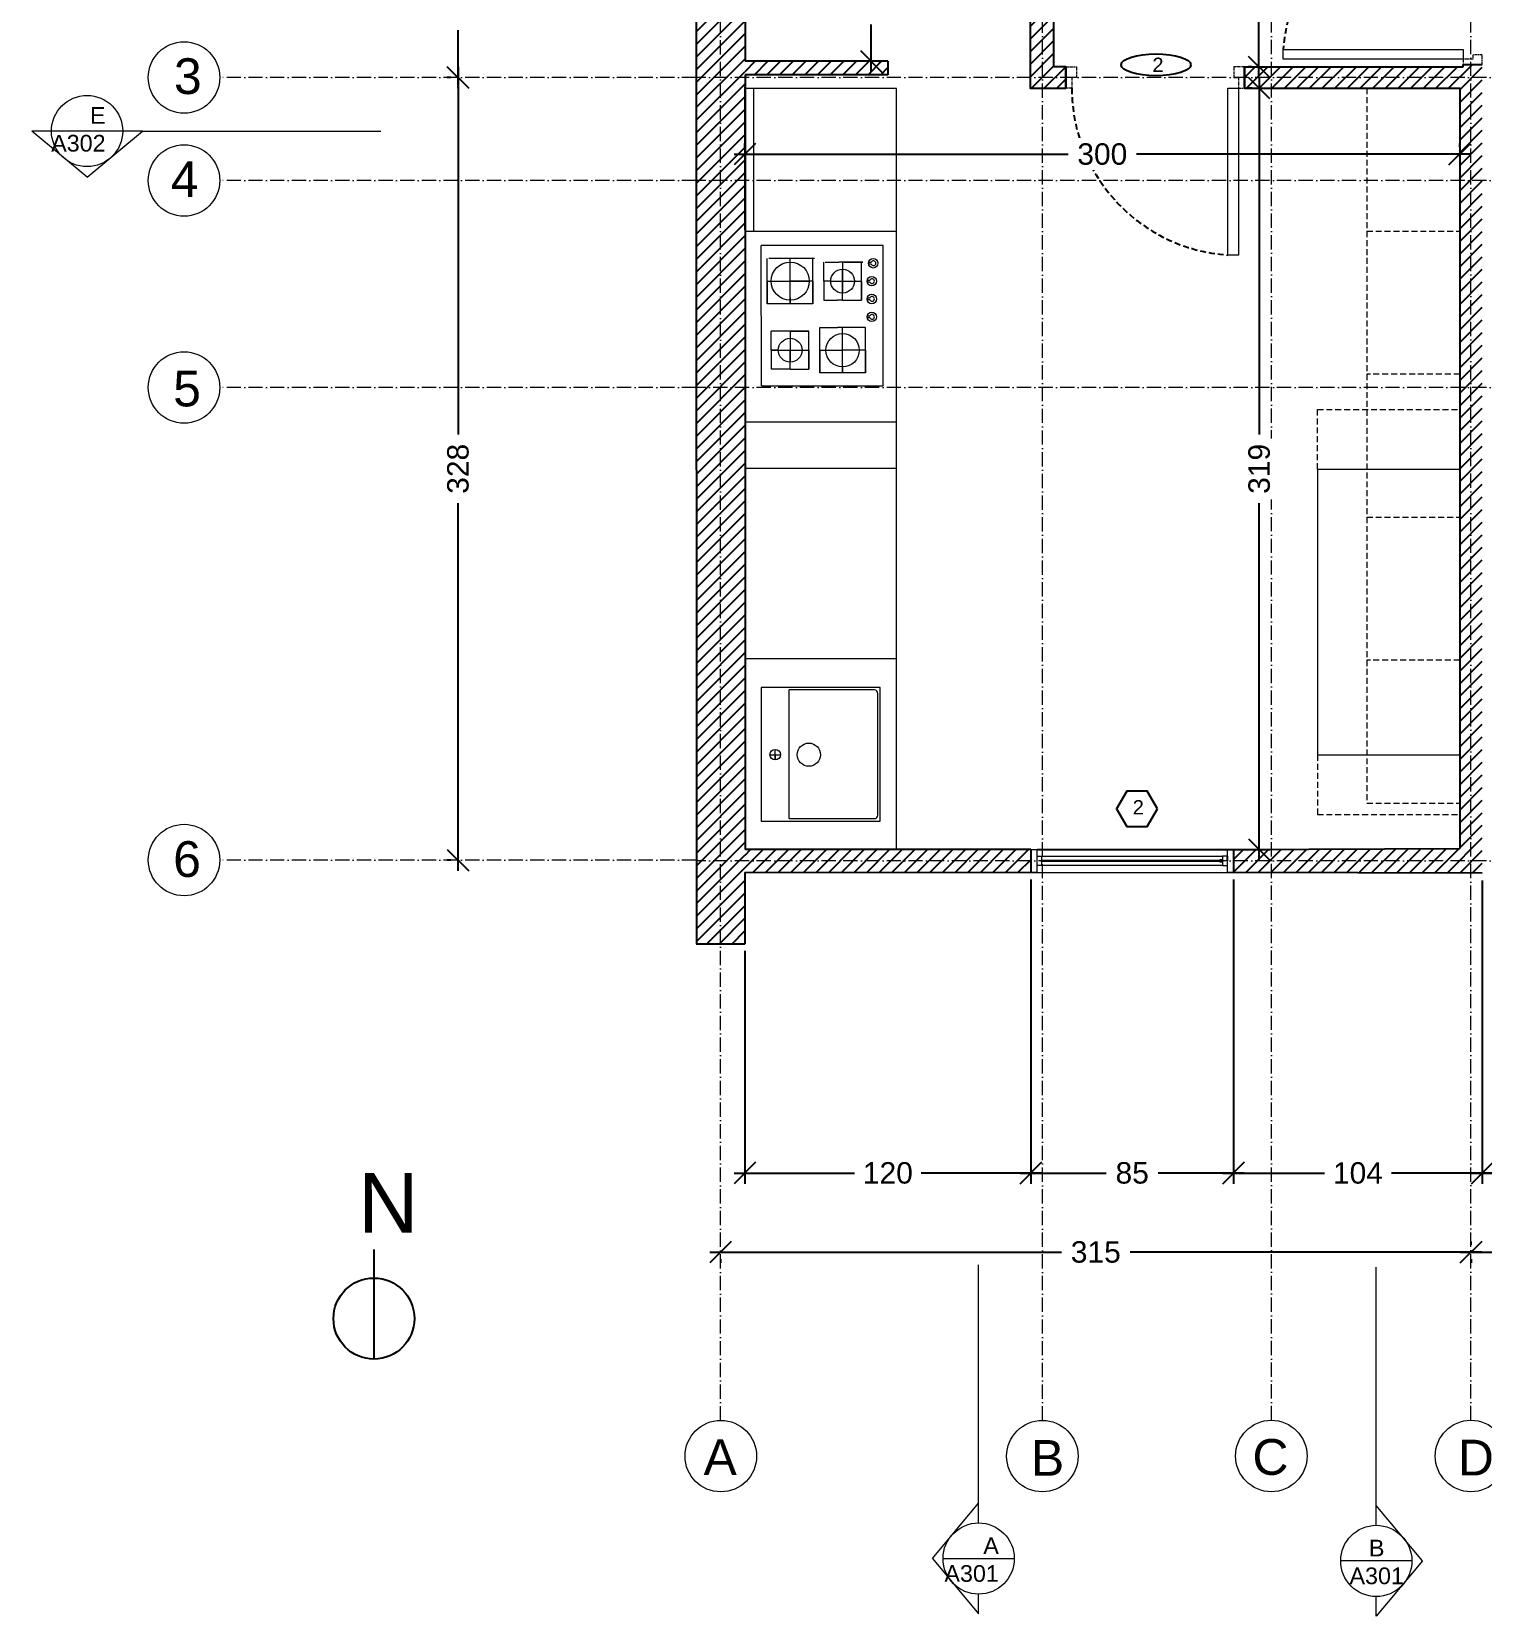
# Model space of a CAD drawing. Header units: millimetres. Extents: x 2830 to 9066, y 9741 to 14619.
# Drawn here: x 3372 to 3981, y 13248 to 13913 of the extents above; entities that cross this region are included whole.
import ezdxf

# ---------------------------------------------------------------- set-up
doc = ezdxf.new("R2010")
doc.units = ezdxf.units.MM
doc.header["$MEASUREMENT"] = 0
for name, pattern in [('ACAD_ISO10W100', [18, 12, -3, 0, -3]), ('CENTER', [2, 1.25, -0.25, 0.25, -0.25]), ('HIDDEN', [0.375, 0.25, -0.125])]:
    doc.linetypes.add(name, pattern=pattern)
doc.layers.get('DEFPOINTS').update_dxf_attribs({"color": 210})
doc.layers.add('ARREDI', color=8, linetype='Continuous', lineweight=18)
for name, color, linetype in [('INFISSI', 4, 'Continuous'), ('NUMERAZIONE', 30, 'Continuous'), ('quote nuove', 2, 'Continuous'), ('STRUTTURA', 1, 'Continuous')]:
    doc.layers.add(name, color=color, linetype=linetype)
doc.layers.get('0').off()
doc.styles.add('ARIAL', font='Arial.ttf')
doc.styles.get("Standard").update_dxf_attribs({"font": 'Arial.ttf'})
doc.dimstyles.new('TICK_36', dxfattribs={"dimtxt": 3.6, "dimasz": 3.6, "dimexe": 1.8, "dimexo": 1.2, "dimgap": 1.8, "dimtad": 0, "dimdec": 0, "dimzin": 0, "dimdsep": 46, "dimtxsty": 'ARIAL', "dimblk": 'OBLIQUE', "dimcen": 1.8, "dimdle": 1.8, "dimclrd": 256, "dimclrt": 256, "dimadec": 0, "dimazin": 0, "dimtfac": 1, "dimtdec": 0, "dimtmove": 1, "dimatfit": 3, "dimldrblk": 'OPEN90', "dimfxl": 1, "dimtfill": 1, "dimtolj": 1, "dimtzin": 0, "dimarcsym": 0})
pattern_1 = [(45, (1663.0583, 10179.761), (-2.6516504, 2.6516504), [])]

# ---------------------------------------------------------------- blocks, each defined once
blk = doc.blocks.new('_Oblique')
at = {"color": 0, "linetype": 'ByBlock', "lineweight": -2}
blk.add_line((-0.5, -0.5), (0.5, 0.5), dxfattribs=at)
blk = doc.blocks.new('*D97')
at = {"layer": 'DEFPOINTS', "color": 0, "ltscale": 2, "transparency": 16777216}
for p in [(3551.23, 13955.11), (3551.23, 13893.56), (3551.23, 13893.56)]:
    blk.add_point(p, dxfattribs=at)
at = {"layer": 'quote nuove', "lineweight": -2, "ltscale": 2, "transparency": 16777216}
for p, q in [((3551.23, 13959.61), (3551.23, 13935.28)), ((3551.23, 13889.06), (3551.23, 13913.39))]:
    blk.add_line(p, q, dxfattribs=at)
at = {"layer": 'quote nuove', "color": 0, "lineweight": -2, "ltscale": 2, "transparency": 16777216}
for p, q in [((3548.23, 13955.11), (3546.73, 13955.11)), ((3548.23, 13893.56), (3546.73, 13893.56))]:
    blk.add_line(p, q, dxfattribs=at)
at = {"layer": 'quote nuove', "lineweight": -2, "ltscale": 2, "transparency": 16777216, "xscale": 9, "yscale": 9, "zscale": 9}
for p, rotation in [((3551.23, 13955.11), 90), ((3551.23, 13893.56), 270)]:
    blk.add_blockref('_Oblique', p, dxfattribs=dict(at, rotation=rotation))
at = {"layer": 'quote nuove', "lineweight": 0, "ltscale": 2, "transparency": 16777216, "insert": (3551.23, 13924.34), "char_height": 9, "attachment_point": 5, "rotation": 90, "style": 'ARIAL', "bg_fill": 3, "box_fill_scale": 1.25, "bg_fill_color": 256, "bg_fill_true_color": 13158600, "bg_fill_transparency": 0}
blk.add_mtext('\\A1;62', dxfattribs=at)
blk = doc.blocks.new('_Open90')
at = {"color": 0, "linetype": 'ByBlock', "lineweight": -2}
for p, q in [((0, 0), (-1, 0)), ((-0.5, 0.5), (0, 0)), ((0, 0), (-0.5, -0.5))]:
    blk.add_line(p, q, dxfattribs=at)
blk = doc.blocks.new('*D98')
at = {"layer": 'DEFPOINTS', "color": 0, "transparency": 16777216}
for p in [(3551.23, 13893.56), (3551.22, 13565.1), (3551.22, 13565.1)]:
    blk.add_point(p, dxfattribs=at)
at = {"layer": 'quote nuove', "color": 0, "lineweight": -2, "transparency": 16777216}
for p, q in [((3548.23, 13893.56), (3546.72, 13893.56)), ((3548.22, 13565.1), (3546.72, 13565.1))]:
    blk.add_line(p, q, dxfattribs=at)
at = {"layer": 'quote nuove', "lineweight": -2, "transparency": 16777216}
for p, q in [((3551.22, 13898.06), (3551.22, 13743.71)), ((3551.22, 13560.6), (3551.22, 13714.94))]:
    blk.add_line(p, q, dxfattribs=at)
at = {"layer": 'quote nuove', "lineweight": -2, "transparency": 16777216, "xscale": 9, "yscale": 9, "zscale": 9}
for p, rotation in [((3551.22, 13893.56), 90), ((3551.22, 13565.1), 270)]:
    blk.add_blockref('_Oblique', p, dxfattribs=dict(at, rotation=rotation))
at = {"layer": 'quote nuove', "lineweight": 0, "transparency": 16777216, "insert": (3551.22, 13729.33), "char_height": 9, "attachment_point": 5, "rotation": 90, "style": 'ARIAL', "bg_fill": 3, "box_fill_scale": 1.25, "bg_fill_color": 256, "bg_fill_true_color": 13158600, "bg_fill_transparency": 0}
blk.add_mtext('\\A1;328', dxfattribs=at)
blk = doc.blocks.new('*D99')
at = {"layer": 'DEFPOINTS', "color": 0, "transparency": 16777216}
for p in [(3661.42, 13400.59), (3976.38, 13400.59), (3976.38, 13400.59)]:
    blk.add_point(p, dxfattribs=at)
at = {"layer": 'quote nuove', "color": 0, "lineweight": -2, "transparency": 16777216}
for p, q in [((3976.38, 13403.59), (3976.38, 13405.09)), ((3661.42, 13397.59), (3661.42, 13396.09))]:
    blk.add_line(p, q, dxfattribs=at)
at = {"layer": 'quote nuove', "lineweight": -2, "transparency": 16777216}
for p, q in [((3656.92, 13400.59), (3804.52, 13400.59)), ((3980.88, 13400.59), (3833.28, 13400.59))]:
    blk.add_line(p, q, dxfattribs=at)
at = {"layer": 'quote nuove', "lineweight": -2, "transparency": 16777216, "xscale": 9, "yscale": 9, "zscale": 9, "rotation": 180}
blk.add_blockref('_Oblique', (3661.42, 13400.59), dxfattribs=at)
at = {"layer": 'quote nuove', "lineweight": -2, "transparency": 16777216, "xscale": 9, "yscale": 9, "zscale": 9}
blk.add_blockref('_Oblique', (3976.38, 13400.59), dxfattribs=at)
at = {"layer": 'quote nuove', "lineweight": 0, "transparency": 16777216, "insert": (3818.9, 13400.59), "char_height": 9, "attachment_point": 5, "style": 'ARIAL', "bg_fill": 3, "box_fill_scale": 1.25, "bg_fill_color": 256, "bg_fill_true_color": 13158600, "bg_fill_transparency": 0}
blk.add_mtext('\\A1;315', dxfattribs=at)
blk = doc.blocks.new('*D100')
at = {"layer": 'DEFPOINTS', "color": 0, "transparency": 16777216}
for p in [(3976.38, 13400.59), (4291.34, 13400.59), (4291.34, 13400.59)]:
    blk.add_point(p, dxfattribs=at)
at = {"layer": 'quote nuove', "color": 0, "lineweight": -2, "transparency": 16777216}
for p, q in [((4291.34, 13403.59), (4291.34, 13405.09)), ((3976.38, 13397.59), (3976.38, 13396.09))]:
    blk.add_line(p, q, dxfattribs=at)
at = {"layer": 'quote nuove', "lineweight": -2, "transparency": 16777216}
for p, q in [((3971.88, 13400.59), (4119.48, 13400.59)), ((4295.84, 13400.59), (4148.24, 13400.59))]:
    blk.add_line(p, q, dxfattribs=at)
at = {"layer": 'quote nuove', "lineweight": -2, "transparency": 16777216, "xscale": 9, "yscale": 9, "zscale": 9, "rotation": 180}
blk.add_blockref('_Oblique', (3976.38, 13400.59), dxfattribs=at)
at = {"layer": 'quote nuove', "lineweight": -2, "transparency": 16777216, "xscale": 9, "yscale": 9, "zscale": 9}
blk.add_blockref('_Oblique', (4291.34, 13400.59), dxfattribs=at)
at = {"layer": 'quote nuove', "lineweight": 0, "transparency": 16777216, "insert": (4133.86, 13400.59), "char_height": 9, "attachment_point": 5, "style": 'ARIAL', "bg_fill": 3, "box_fill_scale": 1.25, "bg_fill_color": 256, "bg_fill_true_color": 13158600, "bg_fill_transparency": 0}
blk.add_mtext('\\A1;315', dxfattribs=at)
blk = doc.blocks.new('*D101')
at = {"layer": 'DEFPOINTS', "color": 0, "transparency": 16777216}
for p in [(3671.63, 13529.96), (3791.63, 13529.97), (3791.63, 13433.77)]:
    blk.add_point(p, dxfattribs=at)
at = {"layer": 'quote nuove', "color": 0, "lineweight": -2, "transparency": 16777216}
for p, q in [((3671.63, 13526.96), (3671.63, 13429.27)), ((3791.63, 13526.97), (3791.63, 13429.27))]:
    blk.add_line(p, q, dxfattribs=at)
at = {"layer": 'quote nuove', "lineweight": -2, "transparency": 16777216}
for p, q in [((3667.13, 13433.77), (3717.61, 13433.77)), ((3796.13, 13433.77), (3745.64, 13433.77))]:
    blk.add_line(p, q, dxfattribs=at)
at = {"layer": 'quote nuove', "lineweight": -2, "transparency": 16777216, "xscale": 9, "yscale": 9, "zscale": 9, "rotation": 180}
blk.add_blockref('_Oblique', (3671.63, 13433.77), dxfattribs=at)
at = {"layer": 'quote nuove', "lineweight": -2, "transparency": 16777216, "xscale": 9, "yscale": 9, "zscale": 9}
blk.add_blockref('_Oblique', (3791.63, 13433.77), dxfattribs=at)
at = {"layer": 'quote nuove', "lineweight": 0, "transparency": 16777216, "insert": (3731.63, 13433.77), "char_height": 9, "attachment_point": 5, "style": 'ARIAL', "bg_fill": 3, "box_fill_scale": 1.25, "bg_fill_color": 256, "bg_fill_true_color": 13158600, "bg_fill_transparency": 0}
blk.add_mtext('\\A1;120', dxfattribs=at)
blk = doc.blocks.new('*D102')
at = {"layer": 'DEFPOINTS', "color": 0, "transparency": 16777216}
for p in [(3791.63, 13559.96), (3876.74, 13559.96), (3876.74, 13433.77)]:
    blk.add_point(p, dxfattribs=at)
at = {"layer": 'quote nuove', "color": 0, "lineweight": -2, "transparency": 16777216}
for p, q in [((3791.63, 13556.96), (3791.63, 13429.27)), ((3876.74, 13556.96), (3876.74, 13429.27))]:
    blk.add_line(p, q, dxfattribs=at)
at = {"layer": 'quote nuove', "lineweight": -2, "transparency": 16777216}
for p, q in [((3787.13, 13433.77), (3823.3, 13433.77)), ((3881.24, 13433.77), (3845.07, 13433.77))]:
    blk.add_line(p, q, dxfattribs=at)
at = {"layer": 'quote nuove', "lineweight": -2, "transparency": 16777216, "xscale": 9, "yscale": 9, "zscale": 9, "rotation": 180}
blk.add_blockref('_Oblique', (3791.63, 13433.77), dxfattribs=at)
at = {"layer": 'quote nuove', "lineweight": -2, "transparency": 16777216, "xscale": 9, "yscale": 9, "zscale": 9}
blk.add_blockref('_Oblique', (3876.74, 13433.77), dxfattribs=at)
at = {"layer": 'quote nuove', "lineweight": 0, "transparency": 16777216, "insert": (3834.18, 13433.77), "char_height": 9, "attachment_point": 5, "style": 'ARIAL', "bg_fill": 3, "box_fill_scale": 1.25, "bg_fill_color": 256, "bg_fill_true_color": 13158600, "bg_fill_transparency": 0}
blk.add_mtext('\\A1;85', dxfattribs=at)
blk = doc.blocks.new('*D103')
at = {"layer": 'DEFPOINTS', "color": 0, "transparency": 16777216}
for p in [(3876.74, 13559.96), (3981.13, 13559.56), (3981.13, 13433.76)]:
    blk.add_point(p, dxfattribs=at)
at = {"layer": 'quote nuove', "color": 0, "lineweight": -2, "transparency": 16777216}
for p, q in [((3876.74, 13556.96), (3876.74, 13429.26)), ((3981.13, 13556.56), (3981.13, 13429.26))]:
    blk.add_line(p, q, dxfattribs=at)
at = {"layer": 'quote nuove', "lineweight": -2, "transparency": 16777216}
for p, q in [((3872.24, 13433.76), (3914.92, 13433.76)), ((3985.63, 13433.76), (3942.95, 13433.76))]:
    blk.add_line(p, q, dxfattribs=at)
at = {"layer": 'quote nuove', "lineweight": -2, "transparency": 16777216, "xscale": 9, "yscale": 9, "zscale": 9, "rotation": 180}
blk.add_blockref('_Oblique', (3876.74, 13433.76), dxfattribs=at)
at = {"layer": 'quote nuove', "lineweight": -2, "transparency": 16777216, "xscale": 9, "yscale": 9, "zscale": 9}
blk.add_blockref('_Oblique', (3981.13, 13433.76), dxfattribs=at)
at = {"layer": 'quote nuove', "lineweight": 0, "transparency": 16777216, "insert": (3928.93, 13433.76), "char_height": 9, "attachment_point": 5, "style": 'ARIAL', "bg_fill": 3, "box_fill_scale": 1.25, "bg_fill_color": 256, "bg_fill_true_color": 13158600, "bg_fill_transparency": 0}
blk.add_mtext('\\A1;104', dxfattribs=at)
blk = doc.blocks.new('*D105')
at = {"layer": 'DEFPOINTS', "color": 0, "transparency": 16777216}
for p in [(3981.13, 13559.56), (4066.13, 13559.57), (4066.13, 13433.76)]:
    blk.add_point(p, dxfattribs=at)
at = {"layer": 'quote nuove', "color": 0, "lineweight": -2, "transparency": 16777216}
for p, q in [((3981.13, 13556.56), (3981.13, 13429.26)), ((4066.13, 13556.57), (4066.13, 13429.26))]:
    blk.add_line(p, q, dxfattribs=at)
at = {"layer": 'quote nuove', "lineweight": -2, "transparency": 16777216}
for p, q in [((3976.63, 13433.76), (4012.74, 13433.76)), ((4070.63, 13433.76), (4034.51, 13433.76))]:
    blk.add_line(p, q, dxfattribs=at)
at = {"layer": 'quote nuove', "lineweight": -2, "transparency": 16777216, "xscale": 9, "yscale": 9, "zscale": 9, "rotation": 180}
blk.add_blockref('_Oblique', (3981.13, 13433.76), dxfattribs=at)
at = {"layer": 'quote nuove', "lineweight": -2, "transparency": 16777216, "xscale": 9, "yscale": 9, "zscale": 9}
blk.add_blockref('_Oblique', (4066.13, 13433.76), dxfattribs=at)
at = {"layer": 'quote nuove', "lineweight": 0, "transparency": 16777216, "insert": (4023.63, 13433.76), "char_height": 9, "attachment_point": 5, "style": 'ARIAL', "bg_fill": 3, "box_fill_scale": 1.25, "bg_fill_color": 256, "bg_fill_true_color": 13158600, "bg_fill_transparency": 0}
blk.add_mtext('\\A1;85', dxfattribs=at)
blk = doc.blocks.new('*D177')
at = {"layer": 'DEFPOINTS', "color": 0, "transparency": 16777216}
for p in [(3724.66, 13951.36), (3724.66, 13951.36), (3724.66, 13900.36)]:
    blk.add_point(p, dxfattribs=at)
at = {"layer": 'quote nuove', "lineweight": -2, "transparency": 16777216}
for p, q in [((3724.66, 13955.86), (3724.66, 13935.89)), ((3724.66, 13895.86), (3724.66, 13915.84))]:
    blk.add_line(p, q, dxfattribs=at)
at = {"layer": 'quote nuove', "color": 0, "lineweight": -2, "transparency": 16777216}
for p, q in [((3721.66, 13951.36), (3720.16, 13951.36)), ((3727.66, 13900.36), (3729.16, 13900.36))]:
    blk.add_line(p, q, dxfattribs=at)
at = {"layer": 'quote nuove', "lineweight": -2, "transparency": 16777216, "xscale": 9, "yscale": 9, "zscale": 9}
for p, rotation in [((3724.66, 13951.36), 90), ((3724.66, 13900.36), 270)]:
    blk.add_blockref('_Oblique', p, dxfattribs=dict(at, rotation=rotation))
at = {"layer": 'quote nuove', "transparency": 16777216, "insert": (3724.66, 13925.86), "char_height": 9, "attachment_point": 5, "rotation": 90, "style": 'ARIAL', "bg_fill": 3, "box_fill_scale": 1.25, "bg_fill_color": 256, "bg_fill_true_color": 13158600, "bg_fill_transparency": 0}
blk.add_mtext('\\A1;51', dxfattribs=at)
blk = doc.blocks.new('*D180')
at = {"layer": 'DEFPOINTS', "color": 0, "transparency": 16777216}
for p in [(3887.38, 13979.06), (3887.38, 13898.06), (3887.38, 13898.06)]:
    blk.add_point(p, dxfattribs=at)
at = {"layer": 'quote nuove', "lineweight": -2, "transparency": 16777216}
for p, q in [((3887.38, 13983.56), (3887.38, 13948.59)), ((3887.38, 13893.56), (3887.38, 13928.54))]:
    blk.add_line(p, q, dxfattribs=at)
at = {"layer": 'quote nuove', "color": 0, "lineweight": -2, "transparency": 16777216}
for p, q in [((3890.38, 13979.06), (3891.88, 13979.06)), ((3884.38, 13898.06), (3882.88, 13898.06))]:
    blk.add_line(p, q, dxfattribs=at)
at = {"layer": 'quote nuove', "lineweight": -2, "transparency": 16777216, "xscale": 9, "yscale": 9, "zscale": 9}
for p, rotation in [((3887.38, 13979.06), 90), ((3887.38, 13898.06), 270)]:
    blk.add_blockref('_Oblique', p, dxfattribs=dict(at, rotation=rotation))
at = {"layer": 'quote nuove', "transparency": 16777216, "insert": (3887.38, 13938.56), "char_height": 9, "attachment_point": 5, "rotation": 90, "style": 'ARIAL', "bg_fill": 3, "box_fill_scale": 1.25, "bg_fill_color": 256, "bg_fill_true_color": 13158600, "bg_fill_transparency": 0}
blk.add_mtext('\\A1;81', dxfattribs=at)
blk = doc.blocks.new('*D182')
at = {"layer": 'DEFPOINTS', "color": 0, "transparency": 16777216}
for p in [(3887.49, 13889.06), (3791.33, 13569.56), (3887.49, 13569.56)]:
    blk.add_point(p, dxfattribs=at)
at = {"layer": 'quote nuove', "lineweight": -2, "transparency": 16777216}
for p, q in [((3887.49, 13893.56), (3887.49, 13743.7)), ((3887.49, 13565.06), (3887.49, 13714.93))]:
    blk.add_line(p, q, dxfattribs=at)
at = {"layer": 'quote nuove', "color": 0, "lineweight": -2, "transparency": 16777216}
for p, q in [((3884.49, 13889.06), (3882.99, 13889.06)), ((3794.33, 13569.56), (3891.99, 13569.56))]:
    blk.add_line(p, q, dxfattribs=at)
at = {"layer": 'quote nuove', "lineweight": -2, "transparency": 16777216, "xscale": 9, "yscale": 9, "zscale": 9}
for p, rotation in [((3887.49, 13889.06), 90), ((3887.49, 13569.56), 270)]:
    blk.add_blockref('_Oblique', p, dxfattribs=dict(at, rotation=rotation))
at = {"layer": 'quote nuove', "transparency": 16777216, "insert": (3887.49, 13729.31), "char_height": 9, "attachment_point": 5, "rotation": 90, "style": 'ARIAL', "bg_fill": 3, "box_fill_scale": 1.25, "bg_fill_color": 256, "bg_fill_true_color": 13158600, "bg_fill_transparency": 0}
blk.add_mtext('\\A1;319', dxfattribs=at)
blk = doc.blocks.new('*D183')
at = {"layer": 'DEFPOINTS', "color": 0, "transparency": 16777216}
for p in [(3671.63, 13861.38), (3971.63, 13861.38), (3971.63, 13861.38)]:
    blk.add_point(p, dxfattribs=at)
at = {"layer": 'quote nuove', "lineweight": -2, "transparency": 16777216}
for p, q in [((3667.13, 13861.38), (3807.24, 13861.38)), ((3976.13, 13861.38), (3836.01, 13861.38))]:
    blk.add_line(p, q, dxfattribs=at)
at = {"layer": 'quote nuove', "color": 0, "lineweight": -2, "transparency": 16777216}
for p, q in [((3671.63, 13864.38), (3671.63, 13865.88)), ((3971.63, 13864.38), (3971.63, 13865.88))]:
    blk.add_line(p, q, dxfattribs=at)
at = {"layer": 'quote nuove', "lineweight": -2, "transparency": 16777216, "xscale": 9, "yscale": 9, "zscale": 9, "rotation": 180}
blk.add_blockref('_Oblique', (3671.63, 13861.38), dxfattribs=at)
at = {"layer": 'quote nuove', "lineweight": -2, "transparency": 16777216, "xscale": 9, "yscale": 9, "zscale": 9}
blk.add_blockref('_Oblique', (3971.63, 13861.38), dxfattribs=at)
at = {"layer": 'quote nuove', "transparency": 16777216, "insert": (3821.63, 13861.38), "char_height": 9, "attachment_point": 5, "style": 'ARIAL', "bg_fill": 3, "box_fill_scale": 1.25, "bg_fill_color": 256, "bg_fill_true_color": 13158600, "bg_fill_transparency": 0}
blk.add_mtext('\\A1;300', dxfattribs=at)

msp = doc.modelspace()

# ---------------------------------------------------------------- hatches: boundary and pattern name
at = {"layer": 'STRUTTURA'}
h = msp.add_hatch(dxfattribs=at)
h.set_pattern_fill('ANSI31', color=0, scale=30)
h.set_pattern_definition(pattern_1)
h.paths.add_polyline_path([(3661.42, 14254.96), (3651.22, 14254.96), (3651.24, 13955.11), (3661.42, 13955.11)])
h.paths.add_polyline_path([(3671.63, 14282.16), (3661.42, 14282.17), (3661.42, 14254.96), (3671.63, 14254.96)])
h.paths.add_polyline_path([(3661.42, 14282.17), (3651.22, 14282.17), (3651.22, 14254.96), (3661.42, 14254.96)])
h.paths.add_polyline_path([(3671.63, 13955.11), (3661.42, 13955.11), (3661.42, 13893.56), (3671.63, 13893.56)])
h.paths.add_polyline_path([(3661.42, 13955.11), (3651.24, 13955.11), (3651.24, 13893.56), (3661.42, 13893.56)])
h.paths.add_polyline_path([(3661.42, 13893.56), (3651.24, 13893.56), (3651.24, 13850.34), (3661.42, 13850.34)])
h.paths.add_polyline_path([(3671.63, 13893.56), (3661.42, 13893.56), (3661.42, 13850.34), (3671.63, 13850.34)])
h.paths.add_polyline_path([(3671.63, 13850.34), (3661.42, 13850.34), (3661.42, 13763.46), (3671.63, 13763.46)])
h.paths.add_polyline_path([(3661.42, 13850.34), (3651.24, 13850.34), (3651.25, 13763.46), (3661.42, 13763.46)])
h.paths.add_polyline_path([(3661.42, 13763.46), (3661.42, 13564.81), (3671.63, 13564.81), (3671.63, 13568.56), (3671.63, 13568.56), (3671.63, 13569.56), (3671.63, 13763.46)])
h.paths.add_polyline_path([(3661.42, 13763.46), (3651.25, 13763.46), (3651.26, 13564.81), (3661.42, 13564.81)])
h.paths.add_polyline_path([(3661.42, 13564.81), (3651.26, 13564.81), (3651.26, 13529.96), (3661.42, 13529.96)])
h.paths.add_polyline_path([(3671.63, 13564.81), (3661.42, 13564.81), (3661.42, 13529.96), (3671.63, 13529.96)])
h.paths.add_polyline_path([(3764.1, 14234.02), (3771.77, 14234.02), (3771.77, 14246.38), (3764.1, 14246.38)], flags=9)
h.paths.add_polyline_path([(3796.74, 14126.39), (3796.74, 14134.05), (3784.38, 14134.05), (3784.38, 14126.39)], flags=9)
h = msp.add_hatch(dxfattribs=at)
h.set_pattern_fill('ANSI31', color=0, scale=30)
h.set_pattern_definition(pattern_1)
h.paths.add_polyline_path([(3796.47, 13955.11), (3671.69, 13955.11), (3671.69, 13951.36), (3791.33, 13951.36), (3791.33, 13893.56), (3796.47, 13893.56)])
h.paths.add_polyline_path([(3796.48, 14095.06), (3791.41, 14095.06), (3791.41, 13958.86), (3671.69, 13958.86), (3671.69, 13955.11), (3796.47, 13955.11)])
h.paths.add_polyline_path([(3801.33, 13955.11), (3796.47, 13955.11), (3796.47, 13893.56), (3806.33, 13893.56), (3806.33, 13898.06), (3801.33, 13898.06)])
h.paths.add_polyline_path([(3801.33, 14095.06), (3796.48, 14095.06), (3796.47, 13955.11), (3801.33, 13955.11)])
h.paths.add_polyline_path([(3806.33, 13893.56), (3796.47, 13893.56), (3796.47, 13889.06), (3806.33, 13889.06)])
h.paths.add_polyline_path([(3796.47, 13893.56), (3791.33, 13893.56), (3791.33, 13889.06), (3796.47, 13889.06)])
h = msp.add_hatch(dxfattribs=at)
h.set_pattern_fill('ANSI31', color=0, scale=30)
h.set_pattern_definition(pattern_1)
h.paths.add_polyline_path([(3731.68, 13894.66), (3731.68, 13900.36), (3671.69, 13900.36), (3671.69, 13894.66)])
h = msp.add_hatch(dxfattribs=at)
h.set_pattern_fill('ANSI31', color=0, scale=30)
h.set_pattern_definition(pattern_1)
h.paths.add_polyline_path([(3976.38, 13570.04), (3892.58, 13569.64), (3892.58, 13564.81), (3976.38, 13564.81)])
h.paths.add_polyline_path([(3976.38, 13564.81), (3892.58, 13564.81), (3892.58, 13559.9), (3976.38, 13559.58)])
h.paths.add_polyline_path([(3892.58, 13564.81), (3876.63, 13564.81), (3876.63, 13559.96), (3892.58, 13559.9)])
h.paths.add_polyline_path([(3892.58, 13569.64), (3876.63, 13569.56), (3876.63, 13564.81), (3892.58, 13564.81)])
h.paths.add_polyline_path([(3981.13, 13570.06), (3976.38, 13570.04), (3976.38, 13564.81), (3981.13, 13564.81)])
h.paths.add_polyline_path([(3976.38, 13564.81), (3976.38, 13559.58), (3981.13, 13559.56), (3981.13, 13564.81)])
h.paths.add_polyline_path([(3976.38, 13763.46), (3971.63, 13763.46), (3971.63, 13570.02), (3976.38, 13570.04)])
h.paths.add_polyline_path([(3981.13, 13763.46), (3976.38, 13763.46), (3976.38, 13570.04), (3981.13, 13570.06), (3981.13, 13571.01)])
h.paths.add_polyline_path([(3981.13, 13820.92), (3981.13, 13850.34), (3976.38, 13850.34), (3976.38, 13763.46), (3981.13, 13763.46)])
h.paths.add_polyline_path([(3976.38, 13850.34), (3971.63, 13850.34), (3971.63, 13763.46), (3976.38, 13763.46)])
h.paths.add_polyline_path([(3976.38, 13893.56), (3892.58, 13893.56), (3892.58, 13889.06), (3971.63, 13889.06), (3971.63, 13850.34), (3976.38, 13850.34)])
h.paths.add_polyline_path([(3981.13, 13893.56), (3976.38, 13893.56), (3976.38, 13850.34), (3981.13, 13850.34)])
h.paths.add_polyline_path([(3976.38, 13899.06), (3973.13, 13899.06), (3973.13, 13898.06), (3892.58, 13898.06), (3892.58, 13893.56), (3976.38, 13893.56)])
h.paths.add_polyline_path([(3981.13, 13899.06), (3976.38, 13899.06), (3976.38, 13893.56), (3981.13, 13893.56)])
h.paths.add_polyline_path([(3892.58, 13898.06), (3881.33, 13898.06), (3881.33, 13893.56), (3892.58, 13893.56)])
h.paths.add_polyline_path([(3892.58, 13893.56), (3881.33, 13893.56), (3881.33, 13889.06), (3892.58, 13889.06)])
h = msp.add_hatch(dxfattribs=at)
h.set_pattern_fill('ANSI31', color=0, scale=30)
h.set_pattern_definition(pattern_1)
h.paths.add_polyline_path([(3791.63, 13564.81), (3671.66, 13564.81), (3671.63, 13559.96), (3791.63, 13559.97)])
h.paths.add_polyline_path([(3791.63, 13569.56), (3671.69, 13569.56), (3671.66, 13564.81), (3791.63, 13564.81)])

# ---------------------------------------------------------------- linework, layer by layer
at = {"layer": 'ARREDI'}
for p, q in [((3671.63, 13892.98), (3671.63, 13829.78)), ((3671.69, 13889), (3671.69, 13829)), ((3675.19, 13889), (3671.69, 13889)), ((3671.69, 13829), (3731.69, 13829)), ((3735.19, 13569.56), (3735.19, 13829)), ((3721.09, 13816.04), (3711.08, 13816.04)), ((3712.64, 13816.04), (3712.64, 13808.1)), ((3713.24, 13816.04), (3721.09, 13816.04)), ((3720.5, 13800.16), (3720.5, 13816.04)), ((3724.63, 13815.85), (3723.6, 13815.85)), ((3723.6, 13815.35), (3724.63, 13815.35)), ((3707.64, 13808.09), (3717.64, 13808.09)), ((3712.56, 13808.09), (3720.5, 13808.09)), ((3712.64, 13803.09), (3712.64, 13813.09)), ((3712.64, 13808.1), (3712.64, 13803.1)), ((3712.64, 13800.16), (3712.64, 13808.1)), ((3720.5, 13808.09), (3720.5, 13800.16)), ((3724.04, 13808.34), (3723.01, 13808.34)), ((3723.01, 13807.84), (3724.04, 13807.84)), ((3712.64, 13800.16), (3710.49, 13800.16)), ((3712.64, 13800.16), (3720.5, 13800.16)), ((3724.04, 13800.88), (3723.01, 13800.88)), ((3723.01, 13800.38), (3724.04, 13800.38)), ((3722.18, 13788.63), (3710.49, 13788.63)), ((3712.64, 13769.54), (3712.64, 13788.63)), ((3722.18, 13769.54), (3722.18, 13788.63)), ((3724.03, 13793.33), (3723, 13793.33)), ((3723, 13792.83), (3724.03, 13792.83)), ((3712.64, 13772.09), (3712.64, 13786.09)), ((3712.64, 13769.54), (3712.64, 13779.09)), ((3722.18, 13779.09), (3712.64, 13779.09)), ((3722.18, 13779.09), (3722.18, 13769.54)), ((3722.18, 13769.54), (3710.49, 13769.54)), ((3712.64, 13772.09), (3712.64, 13769.54)), ((3671.69, 13749), (3735.19, 13749)), ((3671.69, 13729.56), (3735.19, 13729.56)), ((3911.92, 13729.23), (3911.92, 13609.23)), ((3911.92, 13729.23), (3971.92, 13729.23)), ((3735.19, 13649.56), (3671.69, 13649.56)), ((3690.18, 13582.5), (3690.18, 13636.5)), ((3682.14, 13609.34), (3686.55, 13609.34)), ((3684.35, 13607.14), (3684.35, 13611.54)), ((3684.35, 13609.34), (3684.35, 13607.14)), ((3911.92, 13609.23), (3971.92, 13609.23))]:
    msp.add_line(p, q, dxfattribs=at)
at = {"layer": 'ARREDI', "linetype": 'HIDDEN', "ltscale": 10}
for p, q in [((3932.63, 13889.06), (3932.63, 13589.06)), ((3932.63, 13829.06), (3971.63, 13829.06)), ((3971.63, 13769.06), (3932.6, 13769.06)), ((3911.92, 13729.23), (3911.92, 13754.23)), ((3911.92, 13754.23), (3971.63, 13754.23)), ((3932.63, 13709.06), (3971.63, 13709.06)), ((3971.63, 13649.06), (3932.63, 13649.06)), ((3911.92, 13609.23), (3911.92, 13584.23)), ((3932.63, 13589.06), (3971.63, 13589.06)), ((3911.92, 13584.23), (3971.63, 13584.23))]:
    msp.add_line(p, q, dxfattribs=at)
at = {"layer": 'ARREDI', "ltscale": 5}
for p, q in [((3678.64, 13764.09), (3678.52, 13823.09)), ((3681.02, 13798.54), (3681.02, 13817.63)), ((3700.78, 13817.63), (3681.61, 13817.63)), ((3690.64, 13798.54), (3690.64, 13817.63)), ((3690.64, 13800.09), (3690.64, 13816.09)), ((3690.64, 13801.09), (3690.64, 13815.09)), ((3700.18, 13798.54), (3700.18, 13817.63)), ((3704.7, 13808.1), (3704.7, 13816.04)), ((3705.3, 13816.04), (3711.08, 13816.04)), ((3681.02, 13808.09), (3690.56, 13808.09)), ((3681.02, 13808.09), (3681.02, 13798.54)), ((3682.64, 13808.09), (3698.64, 13808.09)), ((3683.64, 13808.09), (3697.64, 13808.09)), ((3690.64, 13798.54), (3690.64, 13808.09)), ((3700.18, 13808.09), (3690.64, 13808.09)), ((3700.18, 13808.09), (3700.18, 13798.54)), ((3707.64, 13808.1), (3704.7, 13808.1)), ((3704.7, 13808.1), (3704.7, 13800.16)), ((3690.64, 13801.09), (3690.64, 13798.54)), ((3704.7, 13800.16), (3710.49, 13800.16)), ((3700.18, 13798.54), (3681.02, 13798.54)), ((3698.5, 13787.03), (3682.7, 13787.03)), ((3682.7, 13779.09), (3682.7, 13787.03)), ((3690.64, 13787.03), (3690.64, 13779.09)), ((3690.64, 13787.03), (3698.5, 13787.03)), ((3698.5, 13771.15), (3698.5, 13787.03)), ((3703.02, 13769.54), (3703.02, 13788.63)), ((3703.02, 13788.63), (3710.49, 13788.63)), ((3685.64, 13779.09), (3682.7, 13779.09)), ((3682.7, 13779.09), (3690.64, 13779.09)), ((3682.7, 13779.09), (3682.7, 13771.15)), ((3690.56, 13779.08), (3698.5, 13779.08)), ((3690.64, 13779.09), (3690.64, 13774.09)), ((3690.64, 13771.15), (3690.64, 13779.09)), ((3698.5, 13779.08), (3698.5, 13771.15)), ((3703.02, 13779.09), (3712.56, 13779.09)), ((3703.02, 13779.09), (3703.02, 13769.54)), ((3690.64, 13771.15), (3682.7, 13771.15)), ((3690.64, 13771.15), (3698.5, 13771.15))]:
    msp.add_line(p, q, dxfattribs=at)
at = {"layer": 'ARREDI', "linetype": 'Continuous', "ltscale": 5}
msp.add_line((3710.49, 13769.54), (3703.02, 13769.54), dxfattribs=at)
at = {"layer": 'ARREDI', "linetype": 'Continuous'}
msp.add_lwpolyline([(3735.19, 13829), (3735.19, 13889), (3675.19, 13889), (3675.19, 13829)], close=True, dxfattribs=at)
at = {"layer": 'ARREDI'}
msp.add_lwpolyline([(3678.64, 13764.09), (3729.64, 13764.09), (3729.64, 13823.09), (3678.52, 13823.09)], dxfattribs=at)
msp.add_lwpolyline([(3728.44, 13581.5), (3728.44, 13637.5), (3678.44, 13637.5), (3678.44, 13581.5)], close=True, dxfattribs=at)
msp.add_lwpolyline([(3690.18, 13582.5), (3725.94, 13582.5, 0.414214), (3727.44, 13584), (3727.44, 13635, 0.414214), (3725.94, 13636.5), (3690.18, 13636.5)], format="xyb", dxfattribs=at)
at = {"layer": 'ARREDI', "ltscale": 5}
for centre, radius in [((3690.64, 13808.09), 8), ((3690.64, 13779.09), 5)]:
    msp.add_circle(centre, radius, dxfattribs=at)
at = {"layer": 'ARREDI'}
for centre, radius in [((3725.48, 13815.59), 2), ((3712.64, 13808.1), 5), ((3724.88, 13808.09), 2), ((3724.88, 13800.59), 2), ((3724.88, 13793.09), 2), ((3712.64, 13779.09), 7), ((3698.46, 13609.34), 4.87), ((3684.35, 13609.34), 2.2)]:
    msp.add_circle(centre, radius, dxfattribs=at)
for centre in [(3725.58, 13815.6), (3724.99, 13808.09), (3724.99, 13800.63), (3724.99, 13793.08)]:
    msp.add_arc(centre, 1, 194.47751, 165.52249, dxfattribs=at)
for points in [[(3723.6, 13815.85), (3723.43, 13815.85), (3723.43, 13815.35), (3723.6, 13815.35)], [(3723.01, 13808.34), (3722.84, 13808.34), (3722.84, 13807.84), (3723.01, 13807.84)], [(3723.01, 13800.88), (3722.84, 13800.88), (3722.84, 13800.38), (3723.01, 13800.38)], [(3723, 13793.33), (3722.83, 13793.33), (3722.83, 13792.83), (3723, 13792.83)]]:
    msp.add_open_spline(points, degree=3, dxfattribs=at)
at = {"layer": 'INFISSI', "color": 4, "lineweight": 0}
for p, q in [((3791.63, 13569.56), (3876.63, 13569.56)), ((3794.13, 13566.81), (3796.13, 13566.81)), ((3796.13, 13562.81), (3794.13, 13562.81)), ((3796.13, 13566.81), (3796.13, 13562.81)), ((3796.13, 13566.81), (3872.13, 13566.81)), ((3796.13, 13565.06), (3872.13, 13565.06)), ((3872.13, 13564.56), (3796.13, 13564.56)), ((3872.13, 13562.81), (3796.13, 13562.81)), ((3874.13, 13566.81), (3872.13, 13566.81)), ((3872.13, 13566.81), (3872.13, 13562.81)), ((3872.13, 13566.81), (3872.13, 13562.81)), ((3872.13, 13562.81), (3874.13, 13562.81)), ((3791.63, 13559.96), (3876.63, 13559.96))]:
    msp.add_line(p, q, dxfattribs=at)
at = {"layer": 'INFISSI'}
for p, q in [((3796.13, 13564.56), (3796.13, 13565.06)), ((3872.13, 13565.06), (3870.94, 13565.06)), ((3870.94, 13564.56), (3872.13, 13564.56)), ((3872.13, 13564.81), (3872.13, 13565.06)), ((3874.13, 13564.81), (3874.13, 13566.81))]:
    msp.add_line(p, q, dxfattribs=at)
at = {"layer": 'INFISSI', "color": 4, "linetype": 'Continuous', "lineweight": 0}
for points in [[(3897.57, 13905.28), (3973.13, 13905.28), (3973.13, 13901.28), (3897.57, 13901.28), (3897.57, 13905.28)], [(3874.33, 13819.06), (3874.33, 13889.06), (3878.83, 13889.06), (3878.83, 13819.06), (3874.33, 13819.06)]]:
    msp.add_lwpolyline(points, dxfattribs=at)
at = {"layer": 'INFISSI', "color": 4, "linetype": 'CENTER', "lineweight": 0}
for points in [[(3973.13, 13901.28), (3973.13, 13899.06), (3981.13, 13899.06), (3981.13, 13903.06), (3977.13, 13903.06), (3977.13, 13901.28), (3973.13, 13901.28)], [(3808.83, 13889.06), (3806.33, 13889.06), (3806.33, 13898.06), (3810.83, 13898.06), (3810.83, 13893.56), (3808.83, 13893.56), (3808.83, 13889.06)], [(3878.83, 13889.06), (3881.33, 13889.06), (3881.33, 13898.06), (3876.83, 13898.06), (3876.83, 13893.56), (3878.83, 13893.56), (3878.83, 13889.06)]]:
    msp.add_lwpolyline(points, dxfattribs=at)
at = {"layer": 'INFISSI', "color": 4, "lineweight": 0}
for points in [[(3791.63, 13569.56), (3794.13, 13569.56), (3794.13, 13559.96), (3791.63, 13559.96)], [(3874.13, 13569.56), (3876.63, 13569.56), (3876.63, 13559.96), (3874.13, 13559.96)]]:
    msp.add_lwpolyline(points, close=True, dxfattribs=at)
at = {"layer": 'INFISSI', "color": 4, "linetype": 'HIDDEN', "lineweight": -2, "ltscale": 10}
for centre, radius, start, end in [((3974.87, 13899.33), 77.53, 91.28964, 175.59535), ((3879.09, 13889.17), 70.27, 180.08643, 266.10934)]:
    msp.add_arc(centre, radius, start, end, dxfattribs=at)
at = {"layer": 'NUMERAZIONE', "lineweight": 0}
for p, q in [((3395.52, 13851.7), (3372.28, 13871.09)), ((3418.76, 13871.09), (3372.28, 13871.09)), ((3395.52, 13851.7), (3418.76, 13871.09)), ((3418.76, 13871.09), (3518.76, 13871.09)), ((3769.74, 13295.2), (3769.74, 13395.2)), ((3936.63, 13294.2), (3936.63, 13394.2)), ((3750.35, 13271.96), (3769.74, 13295.2)), ((3769.74, 13286.9), (3769.74, 13295.19)), ((3956.02, 13270.96), (3936.63, 13294.2)), ((3936.63, 13285.92), (3936.63, 13294.2)), ((3750.35, 13271.96), (3769.74, 13248.72)), ((3754.79, 13271.96), (3784.69, 13271.96)), ((3951.58, 13270.96), (3921.67, 13270.96)), ((3956.02, 13270.96), (3936.63, 13247.72)), ((3769.74, 13248.72), (3769.74, 13257.01)), ((3936.63, 13247.72), (3936.63, 13256.01))]:
    msp.add_line(p, q, dxfattribs=at)
at = {"layer": 'NUMERAZIONE'}
msp.add_lwpolyline([(3844.73, 13586.63), (3840.46, 13594.03), (3831.91, 13594.03), (3827.63, 13586.63), (3831.91, 13579.22), (3840.46, 13579.22)], close=True, dxfattribs=at)
at = {"layer": 'NUMERAZIONE', "lineweight": 0}
for centre in [(3395.52, 13871.09), (3769.74, 13271.96), (3936.63, 13270.96)]:
    msp.add_circle(centre, 14.95, dxfattribs=at)
at = {"layer": 'NUMERAZIONE'}
msp.add_ellipse((3844.16, 13898.87), major_axis=(14.61, 0), ratio=0.314087, dxfattribs=at)
at = {"layer": 'quote nuove', "color": 253, "linetype": 'ACAD_ISO10W100', "lineweight": 0, "ltscale": 0.5}
for p, q in [((3661.42, 13329.96), (3661.42, 14482.17)), ((3796.47, 13329.96), (3796.48, 14482.17)), ((3892.58, 13330), (3892.58, 14482.17)), ((3976.37, 13330), (3976.38, 14482.17)), ((3651.22, 13893.56), (3451.22, 13893.56)), ((3651.22, 13850.34), (3451.22, 13850.34)), ((3651.22, 13763.46), (3451.22, 13763.46))]:
    msp.add_line(p, q, dxfattribs=at)
at = {"layer": 'quote nuove', "color": 253, "linetype": 'ACAD_ISO10W100', "lineweight": 0, "ltscale": 0.5, "transparency": 33554687}
for p, q in [((4501.53, 13893.56), (3651.22, 13893.56)), ((4501.53, 13850.33), (3651.22, 13850.34)), ((4501.53, 13763.46), (3649.76, 13763.46)), ((3651.22, 13565.1), (3451.22, 13565.1)), ((4501.53, 13564.81), (3651.22, 13564.81))]:
    msp.add_line(p, q, dxfattribs=at)
at = {"layer": 'quote nuove', "color": 253, "lineweight": 0}
for centre in [(3436.22, 13893.56), (3436.22, 13850.33), (3436.22, 13763.46), (3436.22, 13565.12), (3661.51, 13314.96), (3796.47, 13314.96), (3892.58, 13315), (3976.37, 13315)]:
    msp.add_circle(centre, 15, dxfattribs=at)
at = {"layer": 'STRUTTURA'}
for p, q in [((3651.22, 14282.17), (3651.26, 13529.96)), ((3671.69, 13951.36), (3671.69, 13900.36)), ((3731.68, 13900.36), (3671.69, 13900.36)), ((3731.68, 13900.36), (3731.68, 13894.66)), ((3671.69, 13894.66), (3671.69, 13569.56)), ((3731.68, 13894.66), (3671.69, 13894.66)), ((3806.33, 13898.06), (3806.33, 13889.06)), ((3881.33, 13898.06), (3973.13, 13898.06)), ((3881.33, 13889.06), (3881.33, 13898.06)), ((3973.13, 13898.06), (3973.13, 13899.06)), ((3973.13, 13899.06), (3981.13, 13899.06)), ((3671.63, 13889.66), (3671.63, 13829.66)), ((3971.63, 13829.06), (3971.63, 13769.06)), ((3971.63, 13709.06), (3971.63, 13649.06)), ((3791.63, 13569.56), (3671.69, 13569.56)), ((3791.63, 13569.56), (3791.63, 13559.97)), ((3876.63, 13569.56), (3971.63, 13570.02)), ((3876.63, 13569.56), (3876.63, 13559.96)), ((3671.63, 13559.96), (3791.63, 13559.97)), ((3671.63, 13559.96), (3671.63, 13529.96)), ((3981.13, 13559.56), (3876.63, 13559.96)), ((3651.22, 13529.96), (3671.63, 13529.96)), ((3515.93, 13401.71), (3515.93, 13355.68))]:
    msp.add_line(p, q, dxfattribs=at)
msp.add_lwpolyline([(3791.33, 13951.36), (3791.33, 13889.06), (3806.33, 13889.06), (3806.33, 13898.06), (3801.33, 13898.06), (3801.33, 14095.06)], dxfattribs=at)
at = {"layer": 'STRUTTURA', "linetype": 'ByBlock'}
msp.add_lwpolyline([(3881.33, 13898.06), (3881.33, 13889.06), (3971.63, 13889.06), (3971.63, 13570.02)], dxfattribs=at)
at = {"layer": 'STRUTTURA'}
msp.add_circle((3515.93, 13372.68), 16.99, dxfattribs=at)

# ---------------------------------------------------------------- texts
at = {"layer": 'NUMERAZIONE', "ltscale": 0.1, "char_height": 6, "attachment_point": 1}
for insert in [(3842.66, 13901.88), (3834.41, 13590.27)]:
    msp.add_mtext_dynamic_manual_height_columns('2', width=0.5819, gutter_width=12.5, heights=[0], dxfattribs=dict(at, insert=insert))
at = {"layer": 'NUMERAZIONE', "lineweight": 0, "char_height": 7}
for s, insert, attachment_point in [('   E\\PA302', (3403.3, 13862.38), 9), ('   A\\PA301', (3778.21, 13262.1), 9), ('\\pt7,14;   B\\P\\pi-7,l7,tz;A301', (3925.38, 13261.11), 7)]:
    msp.add_mtext_dynamic_manual_height_columns(s, width=18.8196, gutter_width=12.5, heights=[0], dxfattribs=dict(at, insert=insert, attachment_point=attachment_point))
at = {"layer": 'quote nuove', "color": 253, "lineweight": 0, "char_height": 15, "attachment_point": 1}
for s, insert in [('3', (3432, 13901.62)), ('4', (3430.64, 13858.4)), ('5', (3431.66, 13770.52)), ('6', (3431.66, 13573.03)), ('A', (3654.27, 13322)), ('B', (3791.69, 13321.7)), ('C', (3884.64, 13322.11)), ('D', (3970.84, 13321.83))]:
    msp.add_mtext_dynamic_manual_height_columns(s, width=15.1923, gutter_width=12.5, heights=[0], dxfattribs=dict(at, insert=insert))
at = {"layer": 'STRUTTURA', "insert": (3509.33, 13433.71), "char_height": 25, "attachment_point": 1}
msp.add_mtext_dynamic_manual_height_columns('N', width=3.6728, gutter_width=12.5, heights=[0], dxfattribs=at)

# ---------------------------------------------------------------- next in the draw order: dimensions: what is measured, and where the dimension line sits
at = {"layer": 'quote nuove', "color": 253}
for base, p1, p2, picture, middle in [((3887.38, 13898.06), (3887.38, 13979.06), (3887.38, 13898.06), '*D180', (3887.38, 13938.56)), ((3724.66, 13951.36), (3724.66, 13900.36), (3724.66, 13951.36), '*D177', (3724.66, 13925.86))]:
    dim = msp.add_linear_dim(base=base, p1=p1, p2=p2, angle=90, dimstyle='TICK_36', override={"dimscale": 2.5}, dxfattribs=at)
    dim.commit()
    dim.dimension.update_dxf_attribs({"geometry": picture, "text_midpoint": middle})
at = {"layer": 'quote nuove', "color": 253, "lineweight": 0, "ltscale": 2}
dim = msp.add_linear_dim(base=(3551.23, 13893.56), p1=(3551.23, 13955.11), p2=(3551.23, 13893.56), angle=90, dimstyle='TICK_36', override={"dimscale": 2.5}, dxfattribs=at)
dim.commit()
dim.dimension.update_dxf_attribs({"geometry": '*D97', "text_midpoint": (3551.23, 13924.34)})
at = {"layer": 'quote nuove', "color": 253, "lineweight": 0}
for base, p1, p2, picture, middle in [((3791.63, 13433.77), (3671.63, 13529.96), (3791.63, 13529.97), '*D101', (3731.63, 13433.77)), ((3976.38, 13400.59), (3661.42, 13400.59), (3976.38, 13400.59), '*D99', (3818.9, 13400.59))]:
    dim = msp.add_linear_dim(base=base, p1=p1, p2=p2, dimstyle='TICK_36', override={"dimscale": 2.5}, dxfattribs=at)
    dim.commit()
    dim.dimension.update_dxf_attribs({"geometry": picture, "text_midpoint": middle})

# ---------------------------------------------------------------- next in the draw order: dimensions: what is measured, and where the dimension line sits
dim = msp.add_linear_dim(base=(3551.22, 13565.1), p1=(3551.23, 13893.56), p2=(3551.22, 13565.1), angle=90, dimstyle='TICK_36', override={"dimscale": 2.5}, dxfattribs=at)
dim.commit()
dim.dimension.update_dxf_attribs({"geometry": '*D98', "text_midpoint": (3551.22, 13729.33)})
at = {"layer": 'quote nuove', "color": 253}
dim = msp.add_linear_dim(base=(3887.4851, 13569.5624), p1=(3887.4851, 13889.0603), p2=(3791.3258, 13569.5624), angle=90, dimstyle='TICK_36', override={"dimscale": 2.5}, dxfattribs=at)
dim.commit()
dim.dimension.update_dxf_attribs({"geometry": '*D182', "text_midpoint": (3887.4851, 13729.3114)})
at = {"layer": 'quote nuove', "color": 253, "lineweight": 0}
for base, p1, p2, picture, middle in [((3876.74, 13433.77), (3791.63, 13559.96), (3876.74, 13559.96), '*D102', (3834.18, 13433.77)), ((4291.34, 13400.59), (3976.38, 13400.59), (4291.34, 13400.59), '*D100', (4133.86, 13400.59))]:
    dim = msp.add_linear_dim(base=base, p1=p1, p2=p2, dimstyle='TICK_36', override={"dimscale": 2.5}, dxfattribs=at)
    dim.commit()
    dim.dimension.update_dxf_attribs({"geometry": picture, "text_midpoint": middle})

# ---------------------------------------------------------------- next in the draw order: dimensions: what is measured, and where the dimension line sits
at = {"layer": 'quote nuove', "color": 253}
dim = msp.add_linear_dim(base=(3971.63, 13861.38), p1=(3671.63, 13861.38), p2=(3971.63, 13861.38), dimstyle='TICK_36', override={"dimscale": 2.5}, dxfattribs=at)
dim.commit()
dim.dimension.update_dxf_attribs({"geometry": '*D183', "text_midpoint": (3821.63, 13861.38)})
at = {"layer": 'quote nuove', "color": 253, "lineweight": 0}
dim = msp.add_linear_dim(base=(3981.13, 13433.76), p1=(3876.74, 13559.96), p2=(3981.13, 13559.56), dimstyle='TICK_36', override={"dimscale": 2.5}, dxfattribs=at)
dim.commit()
dim.dimension.update_dxf_attribs({"geometry": '*D103', "text_midpoint": (3928.93, 13433.76)})

# ---------------------------------------------------------------- next in the draw order: dimensions: what is measured, and where the dimension line sits
dim = msp.add_linear_dim(base=(4066.13, 13433.76), p1=(3981.13, 13559.56), p2=(4066.13, 13559.57), dimstyle='TICK_36', override={"dimscale": 2.5}, dxfattribs=at)
dim.commit()
dim.dimension.update_dxf_attribs({"geometry": '*D105', "text_midpoint": (4023.63, 13433.76)})

doc.saveas('drawing.dxf')
